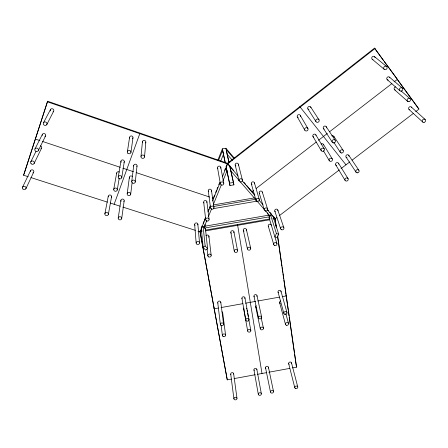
<?xml version="1.0" encoding="UTF-8"?>
<svg xmlns="http://www.w3.org/2000/svg" width="448" height="448" viewBox="0 0 448 448"><rect width="100%" height="100%" fill="white"/><g stroke="black" fill="none" stroke-linecap="round" stroke-linejoin="round"><path stroke-width="0.67" d="M144.53 156.99A1.792 1.68 6.6 0 0 142.122 155.12A1.792 1.68 6.6 0 0 141.63 157.987A1.792 1.68 6.6 0 0 144.53 156.99L145.807 142.218M140.991 156.408L142.464 141.658M135.251 181.994A1.775 1.641 5.6 0 0 132.86 180.174A1.775 1.641 5.6 0 0 132.384 182.98A1.775 1.641 5.6 0 0 135.251 181.994L137.026 166.006M140 133.112L114.134 204.282M130.687 194.309A1.77 1.624 5.1 0 0 128.302 192.511A1.77 1.624 5.1 0 0 127.831 195.289A1.77 1.624 5.1 0 0 130.687 194.309L132.11 182.566M131.746 181.44L133.706 165.474M127.193 193.766L129.394 177.206M121.694 218.557A1.753 1.59 4.4 0 0 119.319 216.804A1.753 1.59 4.4 0 0 118.871 219.526A1.753 1.59 4.4 0 0 121.694 218.557L124.163 200.838M130.939 152.393L132.972 137.816M118.227 218.036L120.887 200.34M127.378 151.81L129.606 137.256M121.766 177.548A1.786 1.652 7.9 0 0 119.347 175.717A1.786 1.652 7.9 0 0 118.888 178.539A1.786 1.652 7.9 0 0 121.766 177.548L124.281 161.745M117.253 189.935A1.781 1.635 7.3 0 0 114.839 188.126A1.781 1.635 7.3 0 0 114.386 190.915A1.781 1.635 7.3 0 0 117.253 189.935L119.196 178.315M118.233 176.988L120.943 161.202M113.736 189.386L116.67 173.001M108.36 214.323A1.764 1.596 6.3 0 0 105.958 212.565A1.764 1.596 6.3 0 0 105.526 215.298A1.764 1.596 6.3 0 0 108.36 214.323L111.558 196.767M104.871 213.802L108.259 196.263M28.224 176.714L23.559 175.218L47.617 101.242L227.483 163.29L374.522 48.132L419.042 109.094L415.722 111.625M24.119 173.874L47.617 101.242M217.739 160.44L222.382 148.837L225.876 148.249L234.483 158.273M218.506 160.496L222.656 150.17L223.009 152.314M220.707 161.157L223.843 153.384M201.264 227.853L202.042 225.926M203.078 223.39L203.874 221.43M204.383 220.164L205.178 218.215M208.046 211.154L208.835 209.21M209.35 207.939L210.14 205.99M213.786 197.014L214.592 195.037M215.634 192.472L216.423 190.523M216.95 189.235L217.739 187.286M218.781 184.722L219.582 182.745M224.588 170.425L225.378 168.482M226.43 165.883L227.22 163.94M205.783 217.683L200.032 231.846L227.265 379.859L231.353 379.109M208.141 211.893L210.493 206.097M212.582 200.95L220.108 182.431M222.438 176.691L227.623 163.934L375.021 48.518M206.892 220.326L204.002 227.422L203.112 226.453L201.242 227.898M208.471 216.451L211.624 208.706M213.461 204.193L221.346 184.828M222.925 180.958L227.13 170.632M269.136 217.98L269.657 216.776L269.142 215.102L204.372 226.29L204.557 228.032L205.458 229.012M270.581 214.995L276.399 233.509L274.926 236.858L277.256 237.619L278.729 234.276L272.793 215.729M25.872 188.748L33.678 172.194M22.585 187.107L30.582 170.621M34.115 163.481L41.541 148.17M38.298 150.651A1.876 1.697 19.2 0 0 36.523 148.075A1.876 1.697 19.2 0 0 35.09 150.651A1.876 1.697 19.2 0 0 38.298 150.651L45.534 135.979M30.8 161.79L35.986 151.43M23.559 175.218L23.906 174.53M34.978 148.938L42.403 134.338M46.81 124.572A1.893 1.736 22 0 0 45.03 121.934A1.893 1.736 22 0 0 43.568 124.561A1.893 1.736 22 0 0 46.81 124.572L53.637 111.222M35.582 138.438L35.263 139.042L39.911 140.588M43.462 122.808L50.484 109.536M251.793 191.85L253.445 190.574M256.2 188.44L316.282 142.016M318.489 140.314L327.314 133.493M329.521 131.79L391.894 83.597M394.1 81.889L397.41 79.33L384.272 61.55M205.408 228.542L207.62 248.612L205.643 250.13L203.168 247.458L205.145 245.941L203.134 226.671M276.825 217.577L275.162 218.842L273.801 219.078M279.591 215.466L339.343 169.887M341.001 168.622L349.854 161.868M352.072 160.177L413.504 113.316M234.074 378.61L255.192 374.735M257.23 374.36L266.745 372.613M268.778 372.238L289.794 368.385M292.505 367.886L296.57 367.142L277.648 236.046M218.277 308.056L214.189 308.784L214.088 307.871M221.01 307.569L242.827 303.671M245.554 303.184L255.758 301.364M257.79 301L279.502 297.125M282.218 296.643L286.289 295.915L286.031 295.03L288.126 309.529M204.557 228.032L269.657 216.776M202.009 230.714L199.959 231.067L227.265 379.859M205.425 230.121L270.166 218.921M272.882 218.45L274.921 218.098L276.31 227.713M202.087 231.487L200.032 231.846L198.033 231.202M205.509 230.899L269.713 219.783M213.248 204.954L254.419 197.898M213.466 206.489L256.217 199.153M213.226 208.656L257.158 201.118M226.033 166.314L229.544 183.114L233.498 182.442L233.89 184.862L229.942 185.534L226.268 167.933M30.884 177.57L107.475 202.143M110.141 203L120.131 206.203M122.791 207.06L195.367 230.35M276.399 233.509L278.729 234.276M272.686 215.51L270.519 214.788L269.982 216.02L265.406 210.745M42.566 141.473L120.21 167.3M122.864 168.185L133.47 171.713M136.119 172.592L209.653 197.053M212.307 197.932L213.629 198.374L213.522 197.658M47.32 101.769L227.623 163.934L238.112 176.047M374.556 56.694L386.641 66.567A1.826 1.68 -48 0 1 385.84 69.563A1.826 1.68 -48 0 1 383.712 67.575A1.826 1.68 -48 0 1 386.641 66.567M372.221 59.226L384.154 69.238M389.519 77.185L402.321 88.122M401.083 90.916L410.021 98.7M387.201 79.671L399.857 90.742M394.559 89.718L407.562 101.293M411.331 107.05L425.141 119.482M409.03 109.469L422.699 122.024M205.145 245.941L207.62 248.612M242.217 180.79L254.486 194.964M258.983 200.155L263.026 204.826M267.075 209.496L275.162 218.842L276.455 227.786M230.63 170.66L239.322 180.678M240.24 181.737L264.494 209.692M227.937 163.817L233.856 170.649M243.964 182.336L245.79 184.442M246.702 185.494L254.906 194.975M267.607 209.642L268.582 210.773M269.954 212.352L271.774 214.458M273.549 216.513L274.467 217.566M227.002 154.05L232.434 160.356M233.901 158.542L226.162 149.542L228.934 162.579M345.979 164.819L299.818 106.635M374.522 48.132L383.46 60.43M397.275 79.436L418.46 108.578M348.723 155.238L358.831 170.184M333.754 136.265L343.14 150.315M326.138 126.61L335.149 140.202M346.142 157.209L356.104 172.256M333.962 142.57L340.385 152.426M310.649 106.977L319.032 119.84A1.764 1.658 -34.1 0 1 317.374 122.377A1.764 1.658 -34.1 0 1 316.036 119.829A1.764 1.658 -34.1 0 1 319.032 119.84M323.383 128.408L332.382 142.33M307.866 108.802L315.93 121.526M338.565 163.33L348.085 178.69A1.708 1.557 -29.8 0 1 346.45 181.087A1.708 1.557 -29.8 0 1 345.195 178.702A1.708 1.557 -29.8 0 1 348.085 178.69M323.512 144.491L332.298 158.973A1.73 1.596 -30.2 0 1 330.658 161.42A1.73 1.596 -30.2 0 1 329.37 158.973A1.73 1.596 -30.2 0 1 332.298 158.973M335.709 164.858L345.066 180.298M315.862 134.91L324.262 148.932A1.736 1.613 -30.4 0 1 322.622 151.407A1.736 1.613 -30.4 0 1 321.311 148.932A1.736 1.613 -30.4 0 1 324.262 148.932M323.394 150.702L329.252 160.608M312.967 136.472L321.205 150.584M300.289 115.416L307.899 128.492A1.758 1.652 -31.1 0 1 306.253 131.012A1.758 1.652 -31.1 0 1 304.903 128.481A1.758 1.652 -31.1 0 1 307.899 128.492M297.366 117.006L304.808 130.166M277.822 210.067L283.87 227.78M274.814 211.103L280.694 228.872M262.298 192.007L267.551 208.925M267.557 212.85L268.38 215.516M268.99 217.521L276.92 243.538M259.258 193.049L264.342 210.028M268.285 226.145L273.767 244.619M254.402 182.823L259.246 199.326M251.345 183.876L256.021 200.435M280.969 291.183L286.927 312.424M285.796 313.583L288.523 323.428M278.079 292.174L283.886 313.46M279.653 302.747L285.505 324.458M296.302 366.139L296.57 367.142M291.486 362.813L297.735 386.826M238.347 164.142L242.407 180.057A1.73 1.613 -13.9 0 1 240.072 181.871A1.73 1.613 -13.9 0 1 239.635 179.11A1.73 1.613 -13.9 0 1 242.407 180.057M288.652 363.552L294.818 387.817M235.189 164.948L239.002 180.639M246.428 229.684L250.729 248.382A1.669 1.506 -13.5 0 1 248.466 250.096A1.669 1.506 -13.5 0 1 248.058 247.52A1.669 1.506 -13.5 0 1 250.729 248.382M225.876 148.249L229.012 162.333M229.762 165.682L233.498 182.442M230.138 167.983L233.89 184.862M243.309 230.222L247.442 248.954M256.99 295.697L261.688 317.206A1.613 1.4 -13.5 0 1 259.504 318.825A1.613 1.4 -13.5 0 1 259.123 316.434A1.613 1.4 -13.5 0 1 261.688 317.206M261.128 317.565L263.441 328.199A1.602 1.383 -13.6 0 1 261.268 329.806A1.602 1.383 -13.6 0 1 260.887 327.438A1.602 1.383 -13.6 0 1 263.441 328.199M227.483 163.29L227.623 163.934M253.977 296.229L258.518 317.772M268.43 367.254L273.526 391.53A1.546 1.288 -13.6 0 1 271.421 393.053A1.546 1.288 -13.6 0 1 271.068 390.846A1.546 1.288 -13.6 0 1 273.526 391.53M255.685 306.796L260.288 328.765M222.382 148.837L225.327 162.954M223.02 152.365L225.142 162.518M237.535 224.566L262.002 373.486M265.541 367.786L270.486 392.09M233.946 231.851L237.569 250.678A1.674 1.506 -11.8 0 1 235.312 252.398A1.674 1.506 -11.8 0 1 234.881 249.822A1.674 1.506 -11.8 0 1 237.569 250.678M220.78 167.378L223.782 183.226A1.73 1.618 -10.2 0 1 221.452 185.041A1.73 1.618 -10.2 0 1 220.987 182.28A1.73 1.618 -10.2 0 1 223.782 183.226M244.938 297.842L249.01 319.48A1.613 1.4 -12.3 0 1 246.826 321.104A1.613 1.4 -12.3 0 1 246.428 318.713A1.613 1.4 -12.3 0 1 249.01 319.48M247.072 310.414L247.324 311.746M247.576 313.085L248.203 316.428M248.83 319.771L250.835 330.473A1.602 1.383 -12.4 0 1 248.668 332.08A1.602 1.383 -12.4 0 1 248.27 329.717A1.602 1.383 -12.4 0 1 250.835 330.473M256.85 369.376L261.363 393.775A1.546 1.288 -12.7 0 1 259.263 395.298A1.546 1.288 -12.7 0 1 258.894 393.092A1.546 1.288 -12.7 0 1 261.363 393.775M230.826 232.389L234.27 251.255M241.92 298.379L245.834 320.051M243.701 308.941L247.682 331.044M253.954 369.908L258.317 394.341M217.549 167.927L220.366 183.809M226.296 167.81L226.481 168.941M229.544 183.114L229.942 185.534M229.93 166.583L230.21 168.308M277.502 235.956L281.865 266.179M282.066 267.551L282.761 272.362M282.957 273.734L283.651 278.544M283.853 279.916L285.936 294.342M288.327 310.912L289.022 315.745M289.223 317.122L294.409 353.024M294.605 354.407L295.305 359.24M295.506 360.618L296.201 365.45M211.478 190.4L213.926 207.379M233.638 373.632L236.975 398.289A1.551 1.294 -10.9 0 1 234.881 399.812A1.551 1.294 -10.9 0 1 234.483 397.606A1.551 1.294 -10.9 0 1 236.975 398.289M208.275 190.949L210.543 207.962M230.726 374.164L233.923 398.849M222.678 312.704L225.562 335.031M220.78 302.142L223.58 324.05M206.892 201.751L209.076 219.274M221.155 325.438L222.398 335.602M217.756 302.686L220.394 324.621M208.919 236.191L211.17 255.293M203.706 202.294L205.71 219.856M204.949 224.386L205.178 226.464M207.122 249.038L207.866 255.875M201.264 228.116L203.168 247.458M197.854 224.123L199.534 242.978A1.691 1.534 -6.7 0 1 196.986 244.345A1.691 1.534 -6.7 0 1 197.014 241.685A1.691 1.534 -6.7 0 1 199.534 242.978M194.667 224.414L196.151 243.029M331.744 135.912A1.641 1.529 -33.3 0 1 334.057 137.267M395.282 90.082A1.691 1.546 -45.1 0 1 395.595 86.89M409.741 109.822A1.669 1.512 -42.9 0 1 408.593 108.248A1.669 1.512 -42.9 0 1 410.071 106.691A1.669 1.512 -42.9 0 1 411.734 107.727M347.038 157.735A1.624 1.49 -32.4 0 1 345.873 156.05A1.624 1.49 -32.4 0 1 347.642 154.694A1.624 1.49 -32.4 0 1 349.014 156.223M308.431 109.396A1.669 1.579 -35.3 0 1 308.47 106.68A1.669 1.579 -35.3 0 1 310.962 107.733M308.952 109.592A1.669 1.579 -35.3 0 1 308.683 109.514M372.96 59.601A1.725 1.596 -49.5 0 1 371.75 57.842A1.725 1.596 -49.5 0 1 373.436 56.291A1.725 1.596 -49.5 0 1 375.032 57.691M388.203 80.063A1.702 1.562 -46.4 0 1 386.736 78.697A1.702 1.562 -46.4 0 1 387.951 76.882A1.702 1.562 -46.4 0 1 389.844 77.627M324.184 129.102A1.652 1.546 -33.9 0 1 323.316 127.165A1.652 1.546 -33.9 0 1 325.31 126.09A1.652 1.546 -33.9 0 1 326.407 127.904M280.274 303.43A1.518 1.327 -15.8 0 1 279.894 303.139M279.754 302.954A1.518 1.327 -15.8 0 1 280.638 301.006M289.106 364.28A1.467 1.243 -15.4 0 1 288.921 362.634A1.467 1.243 -15.4 0 1 290.814 362.141A1.467 1.243 -15.4 0 1 291.435 363.675M265.832 368.362A1.473 1.243 -13.5 0 1 265.961 366.694A1.473 1.243 -13.5 0 1 267.904 366.486A1.473 1.243 -13.5 0 1 268.218 368.11M255.993 307.418A1.523 1.327 -13.4 0 1 256.054 305.693M246.635 308.179A1.523 1.333 -12.2 0 1 246.607 309.098M243.863 309.372A1.523 1.333 -12.2 0 1 243.908 308.034M254.251 370.485A1.473 1.243 -12.6 0 1 255.069 368.441A1.473 1.243 -12.6 0 1 256.833 369.813M230.894 374.567A1.478 1.249 -10.7 0 1 231.958 372.669A1.478 1.249 -10.7 0 1 233.621 374.069M221.962 311.791A1.529 1.333 -9.8 0 1 222.477 313.606M108.276 196.79A1.669 1.523 7.3 0 1 110.146 195.009A1.669 1.523 7.3 0 1 111.378 197.266M30.408 171.416A1.742 1.568 17.1 0 1 32.76 169.971A1.742 1.568 17.1 0 1 33.326 172.614M33.09 172.771A1.742 1.568 17.1 0 1 32.827 172.889M40.482 145.841A1.758 1.596 19.3 0 1 40.947 148.758M116.687 173.544A1.686 1.557 8.5 0 1 119.381 172.071M121.173 162.266A1.691 1.574 9.2 0 1 121.57 160.21A1.691 1.574 9.2 0 1 123.81 160.39A1.691 1.574 9.2 0 1 123.934 162.484M42.269 135.436A1.77 1.613 20.6 0 1 43.366 133.594A1.77 1.613 20.6 0 1 45.534 134.512A1.77 1.613 20.6 0 1 44.934 136.573M50.439 110.942A1.786 1.646 23.5 0 1 51.274 108.842A1.786 1.646 23.5 0 1 53.592 109.637A1.786 1.646 23.5 0 1 53.026 111.826M129.707 138.085A1.708 1.607 11 0 1 131.404 135.934A1.708 1.607 11 0 1 132.782 138.342M132.619 138.572A1.708 1.607 11 0 1 132.412 138.768M268.537 226.576A1.579 1.439 -16.9 0 1 269.17 224.325A1.579 1.439 -16.9 0 1 271.331 225.361M278.505 292.74A1.529 1.338 -15.9 0 1 278.247 291.026A1.529 1.338 -15.9 0 1 280.106 290.394A1.529 1.338 -15.9 0 1 281.002 291.883M254.285 296.856A1.529 1.344 -13.4 0 1 254.352 295.114A1.529 1.344 -13.4 0 1 256.284 294.773A1.529 1.344 -13.4 0 1 256.889 296.397M243.482 230.692A1.585 1.439 -13.3 0 1 243.891 228.855A1.585 1.439 -13.3 0 1 245.918 228.833A1.585 1.439 -13.3 0 1 246.21 230.658M244.042 231.218A1.585 1.439 -13.3 0 1 243.634 230.899M231.342 233.24A1.585 1.445 -11.5 0 1 231.14 231.269A1.585 1.445 -11.5 0 1 233.285 230.899A1.585 1.445 -11.5 0 1 233.733 232.826M242.088 298.816A1.534 1.344 -12.1 0 1 243.342 296.761A1.534 1.344 -12.1 0 1 244.849 298.542M217.93 303.122A1.534 1.35 -9.6 0 1 219.162 301.067A1.534 1.35 -9.6 0 1 220.696 302.842M205.985 235.754A1.59 1.445 -8 0 1 208.163 235.194A1.59 1.445 -8 0 1 208.718 237.166M259.706 193.682A1.607 1.49 -17 0 1 259.42 191.789A1.607 1.49 -17 0 1 261.374 191.117A1.607 1.49 -17 0 1 262.338 192.78M321.121 144.077A1.635 1.523 -30.9 0 1 323.669 145.001M336.252 165.413A1.618 1.49 -30.4 0 1 335.686 163.576A1.618 1.49 -30.4 0 1 337.523 162.596A1.618 1.49 -30.4 0 1 338.716 164.091M336.75 165.592A1.618 1.49 -30.4 0 1 336.493 165.525M275.257 211.719A1.59 1.456 -18.5 0 1 274.988 209.86A1.59 1.456 -18.5 0 1 276.92 209.199A1.59 1.456 -18.5 0 1 277.855 210.823M195.037 225.35A1.602 1.467 -6.2 0 1 195.054 223.462A1.602 1.467 -6.2 0 1 197.086 223.115A1.602 1.467 -6.2 0 1 197.775 224.879M121.111 201.359A1.658 1.518 5.4 0 1 121.503 199.377A1.658 1.518 5.4 0 1 123.704 199.539A1.658 1.518 5.4 0 1 123.822 201.555M129.618 178.254A1.674 1.546 6.3 0 1 130.054 176.204A1.674 1.546 6.3 0 1 132.3 176.467M204.053 202.994A1.618 1.495 -7.3 0 1 204.07 201.068A1.618 1.495 -7.3 0 1 206.125 200.715A1.618 1.495 -7.3 0 1 206.808 202.518M208.622 191.654A1.624 1.512 -8 0 1 208.712 189.644A1.624 1.512 -8 0 1 210.862 189.454A1.624 1.512 -8 0 1 211.271 191.419M133.722 166.018A1.68 1.562 6.8 0 1 135.626 164.198A1.68 1.562 6.8 0 1 136.836 166.522M142.688 142.738A1.697 1.596 8.2 0 1 143.102 140.655A1.697 1.596 8.2 0 1 145.348 140.84A1.697 1.596 8.2 0 1 145.449 142.968M217.89 168.65A1.641 1.54 -9.7 0 1 217.93 166.662A1.641 1.54 -9.7 0 1 220.007 166.314A1.641 1.54 -9.7 0 1 220.69 168.179M235.95 166.012A1.635 1.54 -13.6 0 1 235.362 163.985A1.635 1.54 -13.6 0 1 237.485 163.251A1.635 1.54 -13.6 0 1 238.319 165.2M298.189 117.712A1.663 1.574 -32.1 0 1 297.287 115.746A1.663 1.574 -32.1 0 1 299.292 114.654A1.663 1.574 -32.1 0 1 300.423 116.497M313.768 137.166A1.646 1.54 -31.3 0 1 312.838 135.419A1.646 1.54 -31.3 0 1 314.513 134.12A1.646 1.54 -31.3 0 1 316.019 135.425M252.028 184.66A1.618 1.506 -16 0 1 251.462 182.678A1.618 1.506 -16 0 1 253.557 181.955A1.618 1.506 -16 0 1 254.369 183.859M341.634 153.009A1.736 1.602 -32.4 0 0 343.291 150.55A1.736 1.602 -32.4 0 0 340.357 150.55A1.736 1.602 -32.4 0 0 341.634 153.009M408.912 101.679A1.786 1.624 -44 0 0 410.206 98.913A1.786 1.624 -44 0 0 407.254 99.4A1.786 1.624 -44 0 0 408.912 101.679M357.33 172.827A1.714 1.562 -31.7 0 0 358.982 170.414A1.714 1.562 -31.7 0 0 356.087 170.419A1.714 1.562 -31.7 0 0 357.33 172.827M424.021 122.394A1.764 1.585 -41.9 0 0 425.32 119.683A1.764 1.585 -41.9 0 0 422.408 120.176A1.764 1.585 -41.9 0 0 424.021 122.394M333.642 142.923A1.747 1.618 -32.9 0 0 335.3 140.437A1.747 1.618 -32.9 0 0 332.349 140.431A1.747 1.618 -32.9 0 0 333.642 142.923M401.212 91.129A1.798 1.641 -45.2 0 0 402.511 88.334A1.798 1.641 -45.2 0 0 399.538 88.827A1.798 1.641 -45.2 0 0 401.212 91.129M286.401 325.27A1.596 1.378 -15.9 0 0 288.585 323.663A1.596 1.378 -15.9 0 0 286.059 322.902A1.596 1.378 -15.9 0 0 286.401 325.27M295.68 388.562A1.54 1.288 -15.4 0 0 297.791 387.038A1.54 1.288 -15.4 0 0 295.355 386.355A1.54 1.288 -15.4 0 0 295.68 388.562M223.149 336.549A1.607 1.389 -10.1 0 0 225.579 335.278A1.607 1.389 -10.1 0 0 223.205 334.135A1.607 1.389 -10.1 0 0 223.149 336.549M22.904 189A1.848 1.646 15.9 0 0 25.984 188.485A1.848 1.646 15.9 0 0 23.789 186.29A1.848 1.646 15.9 0 0 22.904 189M31.119 163.733A1.865 1.68 18 0 0 34.233 163.218A1.865 1.68 18 0 0 32.021 160.966A1.865 1.68 18 0 0 31.119 163.733M127.803 153.188A1.803 1.686 9.4 0 0 130.866 152.678A1.803 1.686 9.4 0 0 128.806 150.433A1.803 1.686 9.4 0 0 127.803 153.188M274.708 245.51A1.663 1.501 -16.9 0 0 276.982 243.79A1.663 1.501 -16.9 0 0 274.333 242.928A1.663 1.501 -16.9 0 0 274.708 245.51M284.788 314.283A1.607 1.394 -16 0 0 286.983 312.659A1.607 1.394 -16 0 0 284.441 311.886A1.607 1.394 -16 0 0 284.788 314.283M208.662 256.906A1.68 1.512 -8.4 0 0 211.193 255.556A1.68 1.512 -8.4 0 0 208.701 254.285A1.68 1.512 -8.4 0 0 208.662 256.906M221.155 325.578A1.618 1.406 -9.9 0 0 223.597 324.296A1.618 1.406 -9.9 0 0 221.206 323.137A1.618 1.406 -9.9 0 0 221.155 325.578M265.306 210.952A1.697 1.557 -17 0 0 267.613 209.188A1.697 1.557 -17 0 0 264.914 208.281A1.697 1.557 -17 0 0 265.306 210.952M281.641 229.774A1.674 1.523 -18.4 0 0 283.931 228.038A1.674 1.523 -18.4 0 0 281.271 227.158A1.674 1.523 -18.4 0 0 281.641 229.774M206.517 220.931A1.708 1.568 -7.8 0 0 209.098 219.548A1.708 1.568 -7.8 0 0 206.556 218.215A1.708 1.568 -7.8 0 0 206.517 220.931M211.355 209.048A1.714 1.579 -8.5 0 0 213.948 207.654A1.714 1.579 -8.5 0 0 211.4 206.304A1.714 1.579 -8.5 0 0 211.355 209.048M256.995 201.376A1.708 1.574 -16.1 0 0 259.314 199.595A1.708 1.574 -16.1 0 0 256.586 198.671A1.708 1.574 -16.1 0 0 256.995 201.376"/></g></svg>
